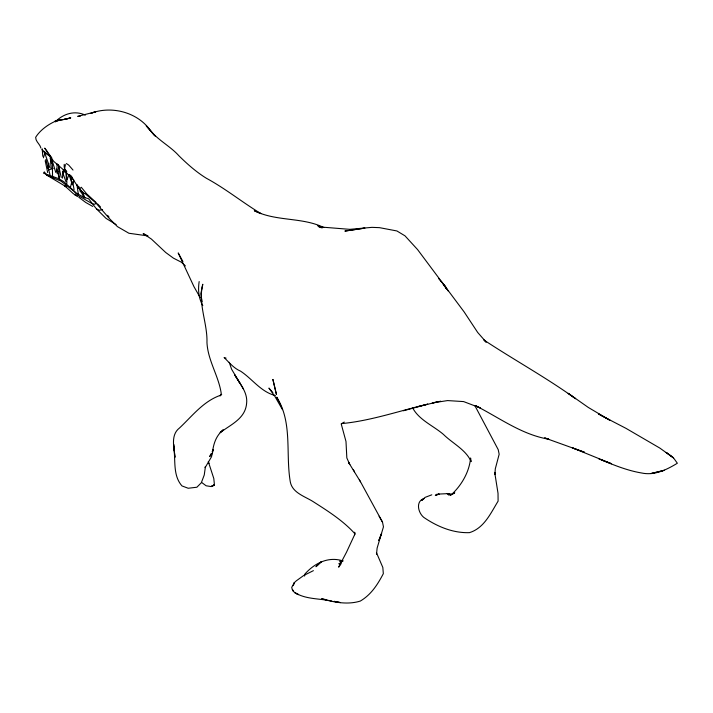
<?xml version="1.0" encoding="UTF-8"?>
<svg xmlns="http://www.w3.org/2000/svg" width="713" height="713" viewBox="0 0 713 713"><rect width="100%" height="100%" fill="white"/><g stroke="black" fill="none" stroke-linecap="round" stroke-linejoin="round"><path stroke-width="1.07" d="M57.013 173.241L57.022 163.642M199.159 281.564C197.911 289.799 198.535 298.132 202.795 305.592M64.215 164.338C63.6 169.409 66.665 175.211 71.879 176.387M62.37 178.17L63.359 169.801M304.558 576.059L304.834 574.143C314.308 563.404 328.185 556.14 342.819 560.881M77.735 185.255L77.414 187.394L79.188 186.913M47.726 168.393L48.867 163.348M70.427 187.261L71.683 182.51M43.386 157.823L45.035 152.627M67.058 179.694L68.849 174.828M72.325 184.596L73.76 180.701M293.195 585.631L294.371 582.619L296.35 580.792L303.622 575.551L313.408 570.65M293.738 584.125L294.371 582.619L291.733 587.325L292.241 589.526L294.656 592.761L298.604 594.642L295.387 592.949C306.26 599.49 319.816 598.412 331.866 601.077M354.869 534.189L346.482 552.263L338.639 567.156L341.072 563.805M211.182 453.575L209.684 456.543L212.421 453.156C213.267 444.306 215.986 435.652 223.222 429.841L220.174 432.657C230.629 424.583 245.236 418.834 246.6 403.513C247.955 392.328 239.666 383.532 234.461 374.512L239.728 382.828L231.556 369.147L229.256 362.293M212.18 451.596L213.178 449.618L211.503 456.792L205.157 467.603L205.424 466.596L204.257 474.983L201.316 482.763L196.886 487.229L188.187 488.253L181.975 485.927C173.277 476.079 175.371 462.3 174.132 450.233C173.054 442.425 172.439 433.317 179.507 427.987C192.332 415.964 203.481 401.089 220.709 395.216M65.453 164.614L64.589 168.589L66.79 171.708M221.672 394.387L220.067 395.92L221.244 393.594C218.757 376.081 207.848 360.573 206.966 342.57C207.563 323.025 197.733 303.524 202.786 284.264L200.861 293.622L201.351 296.697M450.625 495.357C461.293 485.91 469.377 472.042 470.58 458.004L471.115 461.587C465.91 449.671 452.416 443.308 443.424 434.395C433.335 425.741 419.208 420.064 412.738 408.059M435.295 495.366L436.579 494.35L439.155 494.056L447.229 493.663L451.382 494.483M55.454 121.656C63.493 113.661 74.82 110.185 85.319 115.141M453.103 493.806L454.76 492.763L450.785 494.813M344.281 422.06L341.197 423.861L345.992 441.499L346.839 457.951L349.771 464.466L348.452 462.22L360.493 481.765L382.507 522.157L383.46 526.845L377.115 548.119L376.535 554.135L376.5 552.771L382.828 567.459L383.327 573.671C377.614 584.553 371.188 594.651 360.332 601.059C347.712 605.016 334.041 602.342 321.634 598.76L325.805 599.615M55.462 121.816L58.127 120.265L55.819 121.121L63.323 119.641M56.363 120.791C48.395 124.24 40.285 129.9 35.65 137.324C35.65 141.771 39.981 144.017 40.899 148.028M341.634 562.388L338.88 563.858L341.509 562.477M436.124 495.054L439.155 494.056L436.267 495.045M431.784 494.822L425.064 497.389L421.864 500.33L424.173 498.449C415.367 501.212 418.068 512.629 423.682 517.317C437.051 526.524 452.96 533.217 469.457 532.647C484.172 528.128 490.687 513.2 498.102 501.132L498.022 493.307L494.697 472.389L494.938 474.564L495.285 468.878L499.162 454.243L498.227 449.662L474.805 405.519M48.644 169.917L53.234 168.357M102.583 209.479L99.41 210.317L96.513 208.918L92.423 203.775L77.655 195.309L73.92 191.155L60.979 181.138L46.586 175.033L44.366 171.904L43.44 173.125L58.671 178.66L63.653 181.565L76.478 193.187L83.501 197.171L88.697 198.811L92.048 203.232L94.169 204.364L96.433 203.365L84.82 193.437L83.911 193.49L79.018 188.285L69.883 174.792M69.705 118.198L64.206 119.41L70.765 117.868L64.42 119.481M403.406 410.768L427.747 404.155C399.12 410.929 370.76 420.857 341.536 423.62M417.729 406.668L440.696 401.178M59.357 120.096L64.74 119.285M54.954 121.121L60.489 119.829M437.532 401.838L432.274 402.943L447.586 400.581L463.619 401.588L480.348 407.952L475.838 405.831C499.661 417.934 521.863 434.716 548.814 439.217L544.607 437.898L584.33 452.194M452.238 494.305L448.254 494.742L450.438 494.884M342.908 560.873L339.727 561.22L342.775 561.042M80.373 116.157L77.708 116.362L95.783 111.772L90.872 113.322C111.388 105.435 137.386 112.128 150.318 130.327C158.339 140.488 170.362 146.201 178.963 155.835C187.394 164.142 196.298 172.047 206.405 178.277C225.522 188.606 242.384 202.385 260.922 213.597L254.309 210.718C276.163 221.681 302.071 216.93 323.854 227.536M318.818 226.859L349.78 229.336L371.981 227.358L379.468 227.652L396.9 230.959L405.002 235.843L417.595 249.603L464.154 311.946L477.701 332.472L486.052 341.99M334.005 601.451L340.44 602.583L334.165 601.309M451.365 494.492L447.229 493.663L450.358 494.501M79.018 188.285L79.972 188.535L81.282 187.269L86.603 193.758L95.997 202.403M275.361 395.546C260.976 391.998 252.42 378.977 240.566 371.152C233.668 368.256 229.203 362.4 224.105 357.543L226.083 358.14M56.487 170.915L58.6 171.566M62.753 171.414L65.854 172.421M584.25 452.149L572.753 447.987L611.504 463.726L598.965 458.994M601.638 460.01C614.597 465.384 627.796 470.687 641.7 473.004C654.507 475.758 666.726 469.733 677.35 463.227L673.455 457.835L659.81 448.067L625.987 428.353L600.792 415.278L598.394 413.834L609.98 420.296L588.314 407.453L568.163 393.318L575.596 398.719C546.14 377.516 514.207 360.003 483.94 340.03L486.043 342.097M116.139 224.604L106.023 218.365L96.513 208.918M322.214 227.937L317.543 225.513L321.206 227.741M92.743 206.44L85.631 202.403L78.795 197.251M46.586 175.033L66.238 186.815L64.678 185.763L73.216 193.571L77.539 196.619M66.282 163.544L68.608 164.979L73.011 170.05M74.642 194.604L76.033 195.558M43.101 151.406L51.764 157.662M201.797 482.558L206.119 485.776L211.021 486.551L212.421 486.382L214.426 484.787L213.802 478.521L208.561 462.389M50.668 156.557L42.263 150.015L42.112 149.142M66.291 172.279L53.662 161.298L50.721 157.136M185.389 265.922L181.458 262.25L173.419 258.142L165.737 252.509L151.397 239.069L143.179 233.561L147.983 235.923L128.919 233.258L117.431 226.618L109.339 218.49L96.291 203.401M69.33 175.202L72.263 178.152M97.521 203.891L100.515 206.984M272.856 392.64L268.917 388.086L274.755 396.17L282.5 409.672L276.751 397.159C292.847 422.836 285.387 453.78 290.351 482.175C292.669 493.325 305.797 496.64 314.041 502.202C328.515 511.444 343.327 520.9 354.905 533.743L354.628 532.219L354.709 534.723M441.097 281.279L445.322 286.234L448.014 290.877M438.655 278.596L442.042 282.651M154.516 135.417L146.254 125.818L155.247 136.245M70.623 176.147L73.84 180.095M107.618 215.326L109.009 217.046M50.516 156.085L44.696 148.126L47.798 152.43M200.237 297.686L193.989 286.706L178.197 252.937L182.938 261.519M443.121 284.175L444.297 285.94M446.481 288.827L444.074 285.084L446.258 288.676M238.819 381.33L243.311 388.826M353.274 469.591L354.548 471.756M359.352 479.831L360.493 481.765M379.102 516.194L382.507 522.157M80.943 191.057L83.555 196.975M82.619 191.824L84.918 198.054M69.188 175.398L72.601 184.81M62.539 172.27L65.944 181.681M83.742 193L83.911 193.49M44.42 152.012L49.83 167.689M208.312 461.489L208.936 463.548M51.069 156.976L55.757 172.403M79.232 187.991L80.435 191.975M50.302 158.438L51.808 163.482M56.63 168.99L59.411 178.464M45.837 159.471L49.999 174.649M292.722 589.829L293.016 591.05M58.359 164.605L61.238 177.377M45.186 160.737L47.682 172.582M72.708 181.753L74.072 189.569M201.672 298.747L202.162 301.831M76.959 184.596L78.403 194.854M174.275 450.759L173.615 444.208L174.943 457.309L174.498 452.942M71.042 176.45L71.719 184.168M65.676 170.443L66.452 179.257M50.168 155.951L51.202 168.58M42.21 149.008L42.807 156.352M81.38 190.54L81.514 192.706M66.487 173.072L66.897 183.41M58.653 165.764L59.188 179.213M52.316 159.382L52.557 177.528M381.589 533.422L378.79 540.614L381.615 533.449M317.722 564.981L315.966 566.71L321.358 561.692L317.722 564.981M214.426 484.787L211.021 486.551L214.426 484.787M664.293 470.33L650.924 473.575L664.293 470.33M364.753 228.115L345.056 231.057L364.753 228.115M671.655 456.48L666.174 452.434L673.455 457.835L671.655 456.48M276.386 394.28L272.91 379.468L276.386 394.28"/></g></svg>
